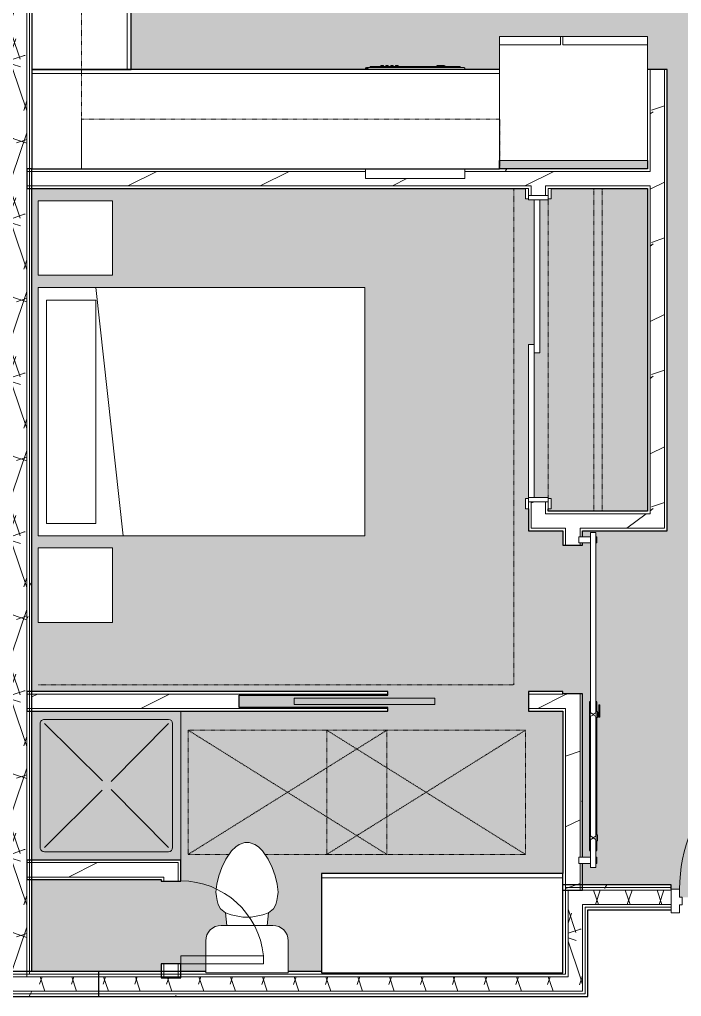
# Model space of a CAD drawing. Header units: inches. Extents: x -4830 to -235, y 9551 to 12852.
# Drawn here: x -3338.7 to -3178.7, y 11716.6 to 11952.8 of the extents above; entities that cross this region are included whole.
import ezdxf

# ---------------------------------------------------------------- set-up
doc = ezdxf.new("R2010")
doc.units = ezdxf.units.IN
doc.header["$MEASUREMENT"] = 0
doc.linetypes.add('Dash', pattern=[0.25, 0.125, -0.125])
for name, color, linetype, lineweight in [('0-1', 7, 'Continuous', 5), ('0-2', 7, 'Continuous', 9), ('0-3', 8, 'Continuous', 9), ('A-AREA-PATT-2', 254, 'Continuous', 9), ('A-DOOR-1', 7, 'Continuous', 9), ('A-DOOR-2', 50, 'Continuous', 13), ('A-DOOR-3', 250, 'Continuous', 25), ('A-DOOR-FRAM-1', 50, 'Continuous', 13), ('A-GENM-HDLN-1', 7, 'Dash', 9), ('A-WALL-1', 250, 'Continuous', 25), ('A-WALL-2', 7, 'Continuous', 9), ('A-WALL-PATT-1', 7, 'Continuous', 9), ('A-WALL-PATT-2', 8, 'Continuous', 9), ('A-WALL-PATT-3', 253, 'Continuous', 9), ('I-FURN-1', 7, 'Continuous', 9), ('I-FURN-HDLN-1', 7, 'Dash', 9), ('I-WALL-1', 250, 'Continuous', 25), ('P-SANR-FIXT-1', 7, 'Continuous', 9), ('Q-CASE-1', 250, 'Continuous', 25), ('Q-CASE-2', 7, 'Continuous', 9), ('Q-CASE-HDLN-1', 7, 'Dash', 9), ('Q-SPCQ-1', 7, 'Continuous', 9)]:
    doc.layers.add(name, color=color, linetype=linetype, lineweight=lineweight)
pattern_1 = [(0, (0, 0), (61.44, 15.36), [2.534, -43.546, 2.534, -43.546, -245.76]), (0, (0, 0), (61.44, 15.36), [-92.16, 2.534, -89.626, 2.534, -43.546, -107.52]), (0, (0, 0), (61.44, 15.36), [-230.4, 2.534, -28.186, 2.534, -74.266]), (120, (23.04, 7.68), (-44.02215, 45.5286), [2.534, -43.546, 2.534, -43.546, -245.76]), (120, (23.04, 7.68), (-44.02215, 45.5286), [-92.16, 2.534, -89.626, 2.534, -43.546, -107.52]), (120, (23.04, 7.68), (-44.02215, 45.5286), [-230.4, 2.534, -28.186, 2.534, -74.266]), (240, (30.72, 38.4), (-17.41785, -60.8886), [2.534, -43.546, 2.534, -43.546, -245.76]), (240, (30.72, 38.4), (-17.41785, -60.8886), [-92.16, 2.534, -89.626, 2.534, -43.546, -107.52]), (240, (30.72, 38.4), (-17.41785, -60.8886), [-230.4, 2.534, -28.186, 2.534, -74.266])]
pattern_2 = [(216.87, (12.795, 31.987), (95.9612857, 63.9749714), [15.994, -143.942]), (206.565, (31.987, 22.391), (-31.986981, -31.986924), [35.763, -35.763]), (198.435, (31.987, 6.397), (-63.974746, -31.987128), [20.231, -80.922])]
pattern_3 = [(161.57, (0.96, 0.96), (-7.6802237, -0.0009796), [0, -54.643, 6.067, 0]), (18.43, (-0.96, 0.96), (-7.6802237, 0.0009796), [0, -54.643, 6.067, 0]), (108.43, (0.96, 0.96), (3.8382953, -19.2013653), [18.211, -42.499]), (71.57, (-0.96, 0.96), (3.8382953, 19.2013653), [18.211, -42.499])]

# ---------------------------------------------------------------- blocks, each defined once
blk = doc.blocks.new('Pocket_Door_2385 - 34_ x 80_-1722096-FLOOR PLAN - 3RD FLOOR')
at = {"layer": 'A-DOOR-2'}
for p, q in [((-39.67, -0.75), (-39.67, 0.75)), ((-39.67, 0.75), (-5.67, 0.75)), ((-5.67, 0.75), (-5.67, -0.75)), ((-5.67, -0.75), (-39.67, -0.75))]:
    blk.add_line(p, q, dxfattribs=at)
blk = doc.blocks.new('FOLDING_SLIDING CLOSET - 72_ x 80_-1372823-FLOOR PLAN - 3RD FLOOR')
at = {"layer": 'A-DOOR-1'}
for p, q in [((-36.25, 3), (-38.75, 3)), ((-38.75, 3), (-38.75, 2.25)), ((-36.25, 2.25), (-36.25, 3)), ((38.75, 3), (36.25, 3)), ((36.25, 3), (36.25, 2.25)), ((38.75, 2.25), (38.75, 3)), ((-38.75, 2.25), (-36.25, 2.25)), ((36.25, 2.25), (38.75, 2.25)), ((-36.25, -2.5), (-38.75, -2.5)), ((-38.75, -2.5), (-38.75, -3.25)), ((-38.75, -3.25), (-36.25, -3.25)), ((-36.25, -3.25), (-36.25, -2.5)), ((38.75, -2.5), (36.25, -2.5)), ((36.25, -2.5), (36.25, -3.25)), ((36.25, -3.25), (38.75, -3.25)), ((38.75, -3.25), (38.75, -2.5))]:
    blk.add_line(p, q, dxfattribs=at)
at = {"layer": 'A-DOOR-2'}
for p, q in [((1, 2.25), (-36, 2.25)), ((-36, 2.25), (-36, 0.87)), ((-36, 0.87), (1, 0.87)), ((36, 0.87), (-1, 0.87)), ((-1, 0.87), (-1, -0.5)), ((1, 0.87), (1, 2.25)), ((36, -0.5), (36, 0.87)), ((-1, -0.5), (36, -0.5))]:
    blk.add_line(p, q, dxfattribs=at)
at = {"layer": 'A-DOOR-FRAM-1'}
for p, q in [((-36, 2.25), (-37, 2.25)), ((-37, 2.25), (-37, -2.5)), ((-36, -2.5), (-36, 2.25)), ((36, 2.25), (36, -2.5)), ((37, 2.25), (36, 2.25)), ((37, -2.5), (37, 2.25)), ((-37, -2.5), (-36, -2.5)), ((36, -2.5), (37, -2.5))]:
    blk.add_line(p, q, dxfattribs=at)
blk = doc.blocks.new('Refrigerator_-_Side-by-Side_6047 - 36_ X 30_-1372843-FLOOR PLAN - 3RD FLOOR')
at = {"layer": 'Q-SPCQ-1'}
for p, q in [((-17.88, 15.58), (17.87, 15.58)), ((-17.88, -14.42), (-17.88, 15.58)), ((-17.88, 15.58), (-3.13, 15.58)), ((-17.88, 15.58), (-17.88, 13.58)), ((-3.13, 13.58), (-3.13, 15.58)), ((-2.63, 15.58), (17.87, 15.58)), ((-2.63, 15.58), (-2.63, 13.58)), ((17.87, 15.58), (17.87, -14.42)), ((17.87, 13.58), (17.87, 15.58)), ((-3.13, 13.58), (-17.88, 13.58)), ((17.87, 13.58), (-2.63, 13.58)), ((17.87, -14.42), (-17.88, -14.42))]:
    blk.add_line(p, q, dxfattribs=at)
blk = doc.blocks.new('OD_CW_Base Cabinet - OD_CW_Base Cabinet-1965007-FLOOR PLAN - 3RD FLOOR')
at = {"layer": 'Q-CASE-1'}
for p, q in [((113.84, 24), (0.74, 24)), ((0.74, 24), (0.74, 22)), ((113.84, 0), (113.84, 24)), ((0.74, 0), (113.84, 0))]:
    blk.add_line(p, q, dxfattribs=at)
at = {"layer": 'Q-CASE-2'}
for p, q in [((0.74, 22), (0.74, 24)), ((0.74, 24), (113.84, 24)), ((113.84, 24), (113.84, 1)), ((0.74, 1), (113.84, 1)), ((113.84, 1), (0.74, 1)), ((113.84, 0), (0.74, 0)), ((113.84, 1), (113.84, 0))]:
    blk.add_line(p, q, dxfattribs=at)
blk = doc.blocks.new('Dishwasher_15404 - 34_ counter-V33-FLOOR PLAN - 3RD FLOOR')
at = {"layer": 'Q-SPCQ-1'}
for p, q in [((0, 24), (0, 0)), ((2.38, 24), (0, 24)), ((26.68, 24), (26.38, 24)), ((26.87, 22.93), (26.87, 23.8)), ((26.87, 0.2), (26.87, 22.93)), ((26.87, 22.91), (27.12, 22.91)), ((27.12, 22.91), (27.12, 1.09)), ((27.37, 20.28), (27.12, 20.28)), ((27.12, 19.69), (27.37, 19.69)), ((27.37, 19.1), (27.12, 19.1)), ((27.37, 19.1), (27.37, 18.51)), ((27.37, 20.28), (27.37, 19.69)), ((27.12, 18.51), (27.37, 18.51)), ((27.37, 17.92), (27.12, 17.92)), ((27.12, 17.33), (27.37, 17.33)), ((27.37, 16.74), (27.12, 16.74)), ((27.37, 17.92), (27.37, 17.33)), ((27.37, 16.74), (27.37, 16.15)), ((27.12, 16.15), (27.37, 16.15)), ((27.37, 6.79), (27.12, 6.79)), ((27.12, 4.82), (27.37, 4.82)), ((27.37, 6.66), (27.37, 5.81)), ((27.37, 5.81), (27.37, 4.96)), ((26.87, 1.09), (27.12, 1.09)), ((0, 0), (2.38, 0)), ((26.38, 0), (26.68, 0))]:
    blk.add_line(p, q, dxfattribs=at)
for centre, radius, start, end in [((25.8, 22.93), 1.07, 360, 57.5725), ((26.68, 23.8), 0.197, 0, 90), ((26.68, 0.2), 0.197, 270, 360), ((26.68, 0.2), 0.197, 285, 345)]:
    blk.add_arc(centre, radius, start, end, dxfattribs=at)
blk = doc.blocks.new('OD_CW_Base Cabinet - OD_CW_Base Cabinet-1965008-FLOOR PLAN - 3RD FLOOR')
at = {"layer": 'Q-CASE-1'}
for p, q in [((46.97, 24), (0.74, 24)), ((0.74, 24), (0.74, 0)), ((133.01, 24), (70.97, 24)), ((133.01, 0), (133.01, 24)), ((0.74, 0), (133.01, 0))]:
    blk.add_line(p, q, dxfattribs=at)
at = {"layer": 'Q-CASE-2'}
for p, q in [((0.74, 1), (0.74, 24)), ((0.74, 24), (46.97, 24)), ((70.97, 24), (133.01, 24)), ((133.01, 24), (133.01, 1)), ((0.74, 0), (0.74, 1)), ((0.74, 1), (46.97, 1)), ((46.97, 1), (0.74, 1)), ((133.01, 0), (0.74, 0)), ((70.97, 1), (133.01, 1)), ((133.01, 1), (70.97, 1)), ((133.01, 1), (133.01, 0))]:
    blk.add_line(p, q, dxfattribs=at)
blk = doc.blocks.new('OD_CW_Upper Cabinet - OD_CW_Upper Cabinet-1965009-FLOOR PLAN - 3RD FLOOR')
at = {"layer": 'Q-CASE-HDLN-1'}
for p, q in [((0.74, -24), (0.74, -12)), ((0.74, -12), (157.01, -12)), ((157.01, -12), (157.01, -24)), ((157.01, -24), (0.74, -24))]:
    blk.add_line(p, q, dxfattribs=at)
blk = doc.blocks.new('Toilet-Domestic-3D - Toilet-Domestic-3D-1352612-FLOOR PLAN - 3RD FLOOR')
at = {"layer": 'P-SANR-FIXT-1'}
for p, q in [((-9.98, 19.48), (9.98, 19.48)), ((-9.98, 11.75), (-9.98, 19.48)), ((9.98, 19.48), (9.98, 11.75)), ((6.25, 8.02), (-6.25, 8.02)), ((-4.86, 8.02), (-5.21, 5)), ((4.86, 8.02), (5.21, 5)), ((-5.21, 5), (-6.4, 4)), ((-3.84, 5.5), (-5.21, 5)), ((-1, 6), (-3.84, 5.5)), ((1, 6), (-1, 6)), ((3.84, 5.5), (1, 6)), ((5.21, 5), (3.84, 5.5)), ((6.4, 4), (5.21, 5)), ((-6.97, 3), (-7.24, 2)), ((-6.4, 4), (-6.97, 3)), ((6.97, 3), (6.4, 4)), ((7.24, 2), (6.97, 3)), ((-7.41, 1), (-7.5, 0)), ((-7.24, 2), (-7.41, 1)), ((7.41, 1), (7.24, 2)), ((7.5, 0), (7.41, 1)), ((-7.5, 0), (-7.33, -1.99)), ((-7.33, -1.99), (-6.79, -4)), ((6.79, -4), (7.33, -1.99)), ((7.33, -1.99), (7.5, 0)), ((-6.79, -4), (-6.06, -6)), ((6.06, -6), (6.79, -4)), ((-6.06, -6), (-5.13, -8)), ((5.13, -8), (6.06, -6)), ((-5.13, -8), (-3.74, -10)), ((3.74, -10), (5.13, -8)), ((-3.74, -10), (-2.74, -11)), ((-2.74, -11), (-1.87, -11.5)), ((-1.87, -11.5), (-0.5, -12)), ((0.5, -12), (1.87, -11.5)), ((1.87, -11.5), (2.74, -11)), ((2.74, -11), (3.74, -10)), ((-0.5, -12), (0.5, -12))]:
    blk.add_line(p, q, dxfattribs=at)
for centre, start, end in [((-6.25, 11.75), 180, 270), ((6.25, 11.75), 270, 360)]:
    blk.add_arc(centre, 3.73, start, end, dxfattribs=at)
blk = doc.blocks.new('OD_CW_Base Cabinet - OD_CW_Base Cabinet-1913675-FLOOR PLAN - 3RD FLOOR')
at = {"layer": 'Q-CASE-1'}
for p, q in [((59.14, 24), (0.74, 24)), ((0.74, 24), (0.74, 0)), ((59.14, 0), (59.14, 24)), ((0.74, 0), (59.14, 0))]:
    blk.add_line(p, q, dxfattribs=at)
at = {"layer": 'Q-CASE-2'}
for p, q in [((0.74, 1), (0.74, 24)), ((0.74, 24), (59.14, 24)), ((59.14, 24), (59.14, 1)), ((0.74, 0), (0.74, 1)), ((0.74, 1), (59.14, 1)), ((59.14, 1), (0.74, 1)), ((59.14, 0), (0.74, 0)), ((59.14, 1), (59.14, 0))]:
    blk.add_line(p, q, dxfattribs=at)
blk = doc.blocks.new('Shower Base-3D - 36_ x 36_-V36-FLOOR PLAN - 3RD FLOOR')
at = {"layer": 'P-SANR-FIXT-1'}
for p, q in [((-18, -18), (-18, 18)), ((-16, 15), (-16, -15)), ((15, 16), (-15, 16)), ((-1.13, 0.98), (-15, 15)), ((1.01, 1.11), (15, 15)), ((16, -15), (16, 15)), ((-1.12, -1), (-15, -15)), ((0.97, -1.14), (15, -15)), ((-15, -16), (15, -16))]:
    blk.add_line(p, q, dxfattribs=at)
for centre, start, end in [((-15, 15), 90, 180), ((15, 15), 360, 90), ((-15, -15), 180, 270), ((15, -15), 270, 0)]:
    blk.add_arc(centre, 1, start, end, dxfattribs=at)
blk = doc.blocks.new('Interior_barn_door_18732 - Interior_barn_door_18732-V37-FLOOR PLAN - 3RD FLOOR')
at = {"layer": 'A-DOOR-1'}
for p, q in [((-57.5, -1.47), (-59, -1.47)), ((-59, -1.47), (-59, -4.32)), ((-57.5, -4.32), (-57.5, -1.47)), ((20, -1.47), (18.5, -1.47)), ((18.5, -1.47), (18.5, -4.32)), ((20, -4.32), (20, -1.47)), ((-53.22, -4.32), (-60, -4.32)), ((-60, -4.95), (-60, -4.32)), ((-53.29, -4.23), (-52.82, -4.98)), ((-53.27, -4.23), (-52.79, -4.23)), ((-52.79, -4.23), (-52.31, -4.23)), ((-52.76, -4.98), (-52.29, -4.23)), ((-23.43, -4.32), (-52.36, -4.32)), ((-50.9, -4.07), (-24.9, -4.07)), ((-23.5, -4.23), (-23.03, -4.98)), ((-23.48, -4.23), (-23, -4.23)), ((-23, -4.23), (-22.52, -4.23)), ((-22.97, -4.98), (-22.5, -4.23)), ((21, -4.32), (-22.57, -4.32)), ((21, -4.32), (21, -4.95)), ((-60, -5.57), (-60, -4.95)), ((-60, -5.57), (-53.21, -5.57)), ((-59, -5.57), (-59, -5.85)), ((-59, -5.85), (-57.5, -5.85)), ((-57.5, -5.85), (-57.5, -5.57)), ((-53.56, -5.67), (-53.56, -6)), ((-52.06, -5.67), (-53.56, -5.67)), ((-52.06, -6), (-53.56, -6)), ((-52.82, -4.92), (-53.29, -5.67)), ((-52.29, -5.67), (-52.76, -4.92)), ((-52.37, -5.57), (-23.42, -5.57)), ((-52.06, -6), (-52.06, -5.67)), ((-24.9, -5.82), (-50.9, -5.82)), ((-23.73, -6), (-23.73, -5.67)), ((-22.23, -5.67), (-23.73, -5.67)), ((-22.23, -6), (-23.73, -6)), ((-23.44, -6.07), (-23.69, -6.07)), ((-23.69, -6.07), (-23.44, -6.07)), ((-23.35, -6.32), (-23.63, -6.32)), ((-23.63, -6.32), (-23.63, -6.57)), ((-23.63, -6.57), (-23.35, -6.57)), ((-23.59, -6.32), (-23.59, -6.57)), ((-23.03, -4.92), (-23.5, -5.67)), ((-22.69, -6.07), (-23.44, -6.07)), ((-23.41, -6.32), (-22.49, -6.32)), ((-22.49, -6.57), (-23.41, -6.57)), ((-23.32, -6.07), (-23.32, -6.32)), ((-23.32, -6.07), (-23.32, -6.32)), ((-22.5, -5.67), (-22.97, -4.92)), ((-22.82, -6.32), (-22.82, -6.07)), ((-22.82, -6.32), (-22.82, -6.07)), ((-22.44, -6.07), (-22.69, -6.07)), ((-22.69, -6.07), (-22.44, -6.07)), ((-22.49, -6.32), (-22.67, -6.32)), ((-22.67, -6.57), (-22.49, -6.57)), ((-22.58, -5.57), (21, -5.57)), ((-22.49, -6.32), (-22.49, -6.57)), ((-22.23, -5.67), (-22.23, -6)), ((-20.62, -6.57), (-20.62, -6.32)), ((18.5, -5.57), (18.5, -5.85)), ((18.5, -5.85), (20, -5.85)), ((20, -5.85), (20, -5.57)), ((21, -4.95), (21, -5.57))]:
    blk.add_line(p, q, dxfattribs=at)
for points, knots in [([(-23.63, -6.32), (-23.6, -6.32), (-23.54, -6.32), (-23.46, -6.32), (-23.43, -6.32)], [-0.72570661, -0.72570661, -0.72570661, -0.72570661, -0.67955891, -0.66350319, -0.66350319, -0.66350319, -0.66350319]), ([(-23.43, -6.57), (-23.46, -6.57), (-23.54, -6.57), (-23.6, -6.57), (-23.63, -6.57)], [0.66350319, 0.66350319, 0.66350319, 0.66350319, 0.67955891, 0.72570661, 0.72570661, 0.72570661, 0.72570661]), ([(-22.49, -6.32), (-22.52, -6.32), (-22.6, -6.32), (-22.69, -6.32), (-22.7, -6.32)], [-0.1486938, -0.1486938, -0.1486938, -0.1486938, -0.13013365, -0.08496789, -0.08496789, -0.08496789, -0.08496789]), ([(-22.68, -6.57), (-22.66, -6.57), (-22.61, -6.57), (-22.52, -6.57), (-22.49, -6.57)], [0.08496789, 0.08496789, 0.08496789, 0.08496789, 0.13013365, 0.1486938, 0.1486938, 0.1486938, 0.1486938]), ([(-22.49, -6.32), (-22.05, -6.32), (-21.63, -6.32), (-21.29, -6.32), (-20.97, -6.32), (-20.67, -6.32), (-20.62, -6.32), (-20.62, -6.32)], [-0.722227, -0.722227, -0.722227, -0.722227, -0.6854273, -0.6485379, -0.6054888, -0.5563887, -0.5098073, -0.5098073, -0.5098073, -0.5098073]), ([(-20.62, -6.57), (-20.62, -6.57), (-20.67, -6.57), (-20.97, -6.57), (-21.29, -6.57), (-21.63, -6.57), (-22.05, -6.57), (-22.49, -6.57)], [0.5098073, 0.5098073, 0.5098073, 0.5098073, 0.5563887, 0.6054888, 0.6485379, 0.6854273, 0.722227, 0.722227, 0.722227, 0.722227]), ([(-20.62, -6.32), (-20.62, -6.32), (-20.63, -6.32), (-20.69, -6.32), (-20.77, -6.32), (-20.79, -6.32)], [-0.50809684, -0.50809684, -0.50809684, -0.50809684, -0.4969616, -0.43765961, -0.42483944, -0.42483944, -0.42483944, -0.42483944]), ([(-20.79, -6.57), (-20.77, -6.57), (-20.69, -6.57), (-20.63, -6.57), (-20.62, -6.57), (-20.62, -6.57)], [0.42483944, 0.42483944, 0.42483944, 0.42483944, 0.43765961, 0.4969616, 0.50809684, 0.50809684, 0.50809684, 0.50809684])]:
    blk.add_open_spline(points, degree=3, knots=knots, dxfattribs=at)
for points in [[(-22.67, -6.32), (-22.65, -6.32), (-22.6, -6.32), (-22.5, -6.32)], [(-22.5, -6.57), (-22.6, -6.57), (-22.65, -6.57), (-22.67, -6.57)], [(-22.47, -6.32), (-22.52, -6.32), (-22.58, -6.32), (-22.65, -6.32)], [(-22.63, -6.57), (-22.57, -6.57), (-22.52, -6.57), (-22.47, -6.57)], [(-22.62, -6.32), (-22.58, -6.32), (-22.54, -6.32), (-22.5, -6.32)], [(-22.5, -6.57), (-22.54, -6.57), (-22.58, -6.57), (-22.62, -6.57)]]:
    blk.add_open_spline(points, degree=3, dxfattribs=at)
at = {"layer": 'A-DOOR-3'}
for p, q in [((-50.9, -4.07), (-55.9, -4.07)), ((-55.9, -4.07), (-55.9, -4.32)), ((-50.9, -4.33), (-50.9, -4.07)), ((-19.9, -4.07), (-24.9, -4.07)), ((-24.9, -4.07), (-24.9, -4.34)), ((-19.9, -4.34), (-19.9, -4.07)), ((-55.9, -5.57), (-55.9, -5.82)), ((-55.9, -5.82), (-53.56, -5.82)), ((-52.06, -5.82), (-50.9, -5.82)), ((-50.9, -5.82), (-50.9, -5.57)), ((-24.9, -5.55), (-24.9, -5.82)), ((-24.9, -5.82), (-23.73, -5.82)), ((-22.23, -5.82), (-19.9, -5.82)), ((-19.9, -5.82), (-19.9, -5.55))]:
    blk.add_line(p, q, dxfattribs=at)
blk = doc.blocks.new('OD_CW_Upper Cabinet - OD_CW_Upper Cabinet-1965010-FLOOR PLAN - 3RD FLOOR')
at = {"layer": 'Q-CASE-HDLN-1'}
for p, q in [((0.74, -24), (0.74, -12)), ((0.74, -12), (101.84, -12)), ((101.84, -12), (101.84, -24)), ((101.84, -24), (0.74, -24))]:
    blk.add_line(p, q, dxfattribs=at)
blk = doc.blocks.new('OD_CW_Closet - OD_CW_Closet-1690852-FLOOR PLAN - 3RD FLOOR')
at = {"layer": 'Q-CASE-HDLN-1'}
for p, q in [((78.78, 24), (0.74, 24)), ((0.74, 24), (0.74, 0.73)), ((78.78, 0), (78.78, 24)), ((0.74, 13), (78.78, 13)), ((0.74, 11), (78.78, 11)), ((3.24, 0), (75.74, 0)), ((78.24, 0), (78.78, 0))]:
    blk.add_line(p, q, dxfattribs=at)
blk = doc.blocks.new('Single-Flush - CLOSET-1720159-FLOOR PLAN - 3RD FLOOR')
at = {"layer": 'A-DOOR-1'}
blk.add_arc((10, 2.37), 20.07, 95.7201, 180, dxfattribs=at)
at = {"layer": 'A-DOOR-2'}
for p, q in [((8, 2.37), (8, 22.34)), ((10, 22.34), (8, 22.34)), ((10, 2.37), (10, 22.34)), ((10, 2.37), (8, 2.37))]:
    blk.add_line(p, q, dxfattribs=at)
blk = doc.blocks.new('ADA Clearances - 30_x48_-V38-FLOOR PLAN - 3RD FLOOR')
at = {"layer": 'A-GENM-HDLN-1'}
for p, q in [((15, -24), (-15, 24)), ((-15, -24), (15, 24)), ((15, 24), (-15, 24)), ((-15, 24), (-15, 14.12)), ((15, -24), (15, 24)), ((-15, 5.48), (-15, -24)), ((-15, -24), (15, -24))]:
    blk.add_line(p, q, dxfattribs=at)
blk = doc.blocks.new('ADA Clearances - 30_x48_-1721371-FLOOR PLAN - 3RD FLOOR')
at = {"layer": 'A-GENM-HDLN-1'}
for p, q in [((15, -24), (-15, 24)), ((-15, -24), (15, 24)), ((15, 24), (-15, 24)), ((-15, 24), (-15, -24)), ((15, -24), (15, 24)), ((-15, -24), (15, -24))]:
    blk.add_line(p, q, dxfattribs=at)
blk = doc.blocks.new('Bed-Standard - Queen 60_ x 79_-1242961-FLOOR PLAN - 3RD FLOOR')
at = {"layer": 'I-FURN-1'}
for p, q in [((40.69, 37.7), (-19.31, 37.7)), ((-19.31, 37.7), (-19.31, -41.3)), ((-16.31, 35.7), (-16.31, 23.7)), ((-16.31, 35.7), (37.69, 35.7)), ((37.69, 35.7), (37.69, 23.7)), ((40.69, -41.3), (40.69, 37.7)), ((40.69, 23.7), (-19.31, 17.13)), ((-16.31, 23.7), (37.69, 23.7)), ((-19.31, -41.3), (40.69, -41.3))]:
    blk.add_line(p, q, dxfattribs=at)
at = {"layer": 'I-FURN-HDLN-1'}
for p, q in [((-55.31, 37.7), (-55.31, -77.3)), ((64.69, -77.3), (64.69, 37.7)), ((-55.31, -77.3), (64.69, -77.3))]:
    blk.add_line(p, q, dxfattribs=at)
blk = doc.blocks.new('Table-Night Stand - 18_ x 18_ x 24_-1352623-FLOOR PLAN - 3RD FLOOR')
at = {"layer": 'I-FURN-1'}
for p, q in [((18.15, 18), (0.15, 18)), ((0.15, 18), (0.15, 0)), ((18.15, 0), (18.15, 18)), ((0.15, 0), (18.15, 0))]:
    blk.add_line(p, q, dxfattribs=at)
blk = doc.blocks.new('CTR - 1st Phase - Unit Layouts_rvt-1-FLOOR PLAN - 3RD FLOOR')
at = {"layer": 'A-WALL-PATT-1'}
h = blk.add_hatch(dxfattribs=at)
h.set_pattern_fill('FP_1', color=256, style=0, pattern_type=2)
h.set_pattern_definition(pattern_1)
h.paths.add_polyline_path([(-3283.79, 11916.13), (-3255.06, 11916.13), (-3255.06, 11916.76), (-3335.72, 11916.76), (-3335.72, 11916.13), (-3284.03, 11916.13)], flags=0)
h.paths.add_polyline_path([(-3186.87, 11916.13), (-3186.87, 11916.76), (-3231.06, 11916.76), (-3231.06, 11916.13), (-3209.27, 11916.13)], flags=0)
h = blk.add_hatch(dxfattribs=at)
h.set_pattern_fill('FP_1', color=256, style=0, pattern_type=2)
h.set_pattern_definition(pattern_1)
h.paths.add_polyline_path([(-3203.2, 11742.34), (-3202.57, 11742.34), (-3202.57, 11748.79), (-3203.2, 11748.79)], flags=0)
h.paths.add_polyline_path([(-3203.2, 11750.29), (-3202.57, 11750.29), (-3202.57, 11789.79), (-3203.2, 11789.79), (-3203.2, 11754.39)], flags=0)
h.paths.add_polyline_path([(-3203.2, 11825.79), (-3202.57, 11825.79), (-3202.57, 11826.29), (-3203.2, 11826.29)], flags=0)
h.paths.add_polyline_path([(-3202.57, 11827.79), (-3202.57, 11829.21), (-3203.2, 11829.21), (-3203.2, 11827.79), (-3202.94, 11827.79)], flags=0)
at = {"layer": 'A-WALL-PATT-2'}
h = blk.add_hatch(dxfattribs=at)
h.set_pattern_fill('FP_2', color=256, style=0, pattern_type=2)
h.set_pattern_definition(pattern_2)
h.paths.add_polyline_path([(-3186.24, 11833.33), (-3182.75, 11833.33), (-3182.75, 11940.76), (-3186.25, 11940.76), (-3186.25, 11833.33)], flags=0)
h = blk.add_hatch(dxfattribs=at)
h.set_pattern_fill('FP_2', color=256, style=0, pattern_type=2)
h.set_pattern_definition(pattern_2)
h.paths.add_polyline_path([(-3255.06, 11912.63), (-3186.25, 11912.63), (-3186.25, 11916.13), (-3231.06, 11916.13), (-3231.06, 11914.38), (-3255.06, 11914.38), (-3255.06, 11916.13), (-3336.97, 11916.13), (-3336.97, 11912.63), (-3261.01, 11912.63)], flags=0)
h = blk.add_hatch(dxfattribs=at)
h.set_pattern_fill('FP_2', color=256, style=0, pattern_type=2)
h.set_pattern_definition(pattern_2)
h.paths.add_polyline_path([(-3214.34, 11829.83), (-3211.52, 11829.83), (-3211.52, 11836.26), (-3215.02, 11836.26), (-3215.02, 11829.83)], flags=0)
h.paths.add_polyline_path([(-3214.34, 11910.26), (-3211.52, 11910.26), (-3211.52, 11912.63), (-3215.02, 11912.63), (-3215.02, 11910.26)], flags=0)
h = blk.add_hatch(dxfattribs=at)
h.set_pattern_fill('FP_2', color=256, style=0, pattern_type=2)
h.set_pattern_definition(pattern_2)
h.paths.add_polyline_path([(-3182.75, 11829.83), (-3182.75, 11833.33), (-3211.52, 11833.32), (-3211.52, 11829.83), (-3186.25, 11829.83)], flags=0)
h = blk.add_hatch(dxfattribs=at)
h.set_pattern_fill('FP_2', color=256, style=0, pattern_type=2)
h.set_pattern_definition(pattern_2)
h.paths.add_polyline_path([(-3206.7, 11742.33), (-3203.2, 11742.33), (-3203.2, 11748.79), (-3203.48, 11748.79), (-3203.48, 11750.29), (-3203.2, 11750.29), (-3203.2, 11789.79), (-3206.7, 11789.75), (-3206.7, 11748.79)], flags=0)
h.paths.add_polyline_path([(-3203.2, 11825.79), (-3203.2, 11826.29), (-3203.48, 11826.29), (-3203.48, 11827.79), (-3203.2, 11827.79), (-3203.2, 11829.83), (-3206.7, 11829.83), (-3206.7, 11825.79), (-3203.48, 11825.79)], flags=0)
h = blk.add_hatch(dxfattribs=at)
h.set_pattern_fill('FP_2', color=256, style=0, pattern_type=2)
h.set_pattern_definition(pattern_2)
h.paths.add_polyline_path([(-3207.32, 11786.25), (-3206.7, 11786.3), (-3206.7, 11789.75), (-3215.65, 11789.75), (-3215.65, 11786.25), (-3214.34, 11786.25)], flags=0)
h.paths.add_polyline_path([(-3285.65, 11786.25), (-3249.65, 11786.25), (-3249.65, 11786.5), (-3285.65, 11786.5), (-3285.65, 11789.5), (-3249.65, 11789.5), (-3249.65, 11789.75), (-3335.72, 11789.67), (-3335.72, 11786.25), (-3306.02, 11786.25)], flags=0)
h = blk.add_hatch(dxfattribs=at)
h.set_pattern_fill('FP_2', color=256, style=0, pattern_type=2)
h.set_pattern_definition(pattern_2)
h.paths.add_polyline_path([(-3335.72, 11745.5), (-3300.35, 11745.5), (-3300.35, 11749), (-3335.72, 11749), (-3335.72, 11746.38)], flags=0)
at = {"layer": 'A-WALL-1'}
for p, q in [((-3182.12, 11940.76), (-3186.87, 11940.76)), ((-3182.12, 11833.96), (-3182.12, 11940.76)), ((-3186.87, 11918.76), (-3186.87, 11916.76)), ((-3335.72, 11916.76), (-3336.97, 11916.76)), ((-3336.97, 11916.76), (-3336.97, 11912.01)), ((-3186.87, 11916.76), (-3222.62, 11916.76)), ((-3336.97, 11912.01), (-3216.4, 11912.01)), ((-3210.15, 11912.01), (-3186.87, 11912.01)), ((-3186.87, 11912.01), (-3186.87, 11833.96)), ((-3215.65, 11834.51), (-3215.65, 11829.21)), ((-3210.9, 11833.96), (-3210.9, 11834.51)), ((-3186.87, 11833.96), (-3210.9, 11833.96)), ((-3182.12, 11829.83), (-3182.12, 11833.96)), ((-3215.65, 11829.21), (-3215.02, 11829.21)), ((-3215.02, 11829.21), (-3210.9, 11829.21)), ((-3210.9, 11829.21), (-3207.32, 11829.21)), ((-3207.32, 11829.21), (-3207.32, 11825.79)), ((-3202.57, 11827.79), (-3202.57, 11829.21)), ((-3202.57, 11829.21), (-3182.12, 11829.21)), ((-3182.12, 11829.21), (-3182.12, 11829.83)), ((-3207.32, 11825.79), (-3202.57, 11825.79)), ((-3202.57, 11825.79), (-3202.57, 11826.29)), ((-3249.65, 11790.38), (-3336.97, 11790.38)), ((-3336.97, 11790.38), (-3336.97, 11785.63)), ((-3285.65, 11786.5), (-3285.65, 11789.5)), ((-3285.65, 11789.5), (-3249.65, 11789.5)), ((-3249.65, 11789.5), (-3249.65, 11790.38)), ((-3207.32, 11790.38), (-3215.65, 11790.38)), ((-3215.65, 11790.38), (-3215.65, 11785.63)), ((-3207.32, 11789.79), (-3207.32, 11790.38)), ((-3202.57, 11789.79), (-3207.32, 11789.79)), ((-3202.57, 11750.29), (-3202.57, 11789.79)), ((-3249.65, 11786.5), (-3285.65, 11786.5)), ((-3249.65, 11785.63), (-3249.65, 11786.5)), ((-3336.97, 11785.63), (-3249.65, 11785.63)), ((-3215.65, 11785.63), (-3207.32, 11785.63)), ((-3207.32, 11785.63), (-3207.32, 11746.36)), ((-3299.72, 11749.63), (-3336.97, 11749.63)), ((-3336.97, 11749.63), (-3336.97, 11744.88)), ((-3299.72, 11749), (-3299.72, 11749.63)), ((-3299.72, 11744.88), (-3299.72, 11749)), ((-3202.57, 11742.33), (-3202.57, 11748.79)), ((-3336.97, 11744.88), (-3304.47, 11744.88)), ((-3304.47, 11744.88), (-3304.47, 11744.5)), ((-3304.47, 11744.5), (-3299.72, 11744.5)), ((-3299.72, 11744.5), (-3299.72, 11744.88)), ((-3207.32, 11742.33), (-3202.57, 11742.33)), ((-3299.72, 11724.5), (-3304.47, 11724.5)), ((-3304.47, 11724.5), (-3304.47, 11721.11)), ((-3299.72, 11721.11), (-3299.72, 11724.5)), ((-3304.47, 11721.11), (-3299.72, 11721.11))]:
    blk.add_line(p, q, dxfattribs=at)
at = {"layer": 'A-WALL-2'}
for p, q in [((-3186.25, 11916.13), (-3186.25, 11940.76)), ((-3182.75, 11833.96), (-3182.75, 11940.76)), ((-3255.06, 11916.13), (-3336.97, 11916.13)), ((-3186.87, 11916.13), (-3231.06, 11916.13)), ((-3186.25, 11916.13), (-3186.87, 11916.13)), ((-3215.02, 11912.63), (-3336.97, 11912.63)), ((-3215.02, 11912.63), (-3215.02, 11912.01)), ((-3215.02, 11912.01), (-3215.02, 11910.26)), ((-3211.52, 11912.63), (-3211.52, 11912.01)), ((-3186.87, 11912.63), (-3211.52, 11912.63)), ((-3211.52, 11912.01), (-3211.52, 11910.26)), ((-3186.25, 11912.63), (-3186.87, 11912.63)), ((-3186.25, 11833.96), (-3186.25, 11912.63)), ((-3215.02, 11836.26), (-3215.02, 11829.83)), ((-3211.52, 11836.26), (-3211.52, 11833.33)), ((-3186.25, 11833.96), (-3186.25, 11833.33)), ((-3182.75, 11833.96), (-3182.75, 11833.33)), ((-3210.9, 11833.33), (-3211.52, 11833.33)), ((-3186.25, 11833.33), (-3210.9, 11833.33)), ((-3182.75, 11833.33), (-3182.75, 11829.83)), ((-3211.52, 11829.83), (-3215.02, 11829.83)), ((-3210.9, 11829.83), (-3211.52, 11829.83)), ((-3206.7, 11829.83), (-3210.9, 11829.83)), ((-3206.7, 11829.83), (-3206.7, 11829.21)), ((-3206.7, 11829.21), (-3206.7, 11825.79)), ((-3203.2, 11829.83), (-3203.2, 11829.21)), ((-3182.75, 11829.83), (-3203.2, 11829.83)), ((-3203.2, 11829.21), (-3203.2, 11827.79)), ((-3203.2, 11826.29), (-3203.2, 11825.79)), ((-3336.97, 11789.75), (-3249.65, 11789.75)), ((-3215.65, 11789.75), (-3207.32, 11789.75)), ((-3207.32, 11789.75), (-3207.32, 11789.79)), ((-3203.2, 11789.79), (-3203.2, 11750.29)), ((-3336.97, 11786.25), (-3249.65, 11786.25)), ((-3215.65, 11786.25), (-3207.32, 11786.25)), ((-3207.32, 11786.25), (-3206.7, 11786.25)), ((-3206.7, 11786.25), (-3206.7, 11742.33)), ((-3300.35, 11749), (-3336.97, 11749)), ((-3300.35, 11749), (-3300.35, 11745.5)), ((-3203.2, 11748.79), (-3203.2, 11742.33)), ((-3303.85, 11745.5), (-3336.97, 11745.5)), ((-3303.85, 11744.88), (-3303.85, 11745.5)), ((-3303.85, 11745.5), (-3303.85, 11744.88)), ((-3303.85, 11744.88), (-3303.85, 11744.5)), ((-3300.35, 11745.5), (-3300.35, 11744.88)), ((-3300.35, 11744.88), (-3300.35, 11744.5)), ((-3303.85, 11724.5), (-3303.85, 11721.11)), ((-3300.35, 11724.5), (-3300.35, 11721.11))]:
    blk.add_line(p, q, dxfattribs=at)
at = {"layer": '0-2'}
for name, p, rotation in [('OD_CW_Base Cabinet - OD_CW_Base Cabinet-1965008-FLOOR PLAN - 3RD FLOOR', (-3311.72, 11940.02), 90.00000000000193), ('OD_CW_Upper Cabinet - OD_CW_Upper Cabinet-1965009-FLOOR PLAN - 3RD FLOOR', (-3311.72, 12073.76), 270.0000000000069), ('OD_CW_Base Cabinet - OD_CW_Base Cabinet-1965007-FLOOR PLAN - 3RD FLOOR', (-3221.89, 11940.76), 180), ('Dishwasher_15404 - 34_ counter-V33-FLOOR PLAN - 3RD FLOOR', (-3231.06, 11914.38), 90.00000000000118), ('Bed-Standard - Queen 60_ x 79_-1242961-FLOOR PLAN - 3RD FLOOR', (-3296.54, 11847.32), 89.99999999998352), ('FOLDING_SLIDING CLOSET - 72_ x 80_-1372823-FLOOR PLAN - 3RD FLOOR', (-3213.4, 11873.26), 89.99999999999116), ('OD_CW_Closet - OD_CW_Closet-1690852-FLOOR PLAN - 3RD FLOOR', (-3210.87, 11912.74), 269.9999999999842), ('Table-Night Stand - 18_ x 18_ x 24_-1352623-FLOOR PLAN - 3RD FLOOR', (-3316.25, 11890.86), 89.99999999997907), ('Interior_barn_door_18732 - Interior_barn_door_18732-V37-FLOOR PLAN - 3RD FLOOR', (-3204.95, 11807.79), 90.00000000000242), ('Table-Night Stand - 18_ x 18_ x 24_-1352623-FLOOR PLAN - 3RD FLOOR', (-3316.25, 11806.93), 89.99999999998352), ('Shower Base-3D - 36_ x 36_-V36-FLOOR PLAN - 3RD FLOOR', (-3317.72, 11767.63), 180), ('ADA Clearances - 30_x48_-V38-FLOOR PLAN - 3RD FLOOR', (-3273.92, 11766), 89.99999999999656), ('ADA Clearances - 30_x48_-1721371-FLOOR PLAN - 3RD FLOOR', (-3240.42, 11766), 89.99999999999656), ('Toilet-Domestic-3D - Toilet-Domestic-3D-1352612-FLOOR PLAN - 3RD FLOOR', (-3283.72, 11741.84), 180), ('OD_CW_Base Cabinet - OD_CW_Base Cabinet-1913675-FLOOR PLAN - 3RD FLOOR', (-3206.59, 11746.36), 180), ('Single-Flush - CLOSET-1720159-FLOOR PLAN - 3RD FLOOR', (-3302.1, 11734.5), 269.9999999999947)]:
    blk.add_blockref(name, p, dxfattribs=dict(at, rotation=rotation))
for name, p in [('Refrigerator_-_Side-by-Side_6047 - 36_ X 30_-1372843-FLOOR PLAN - 3RD FLOOR', (-3204.75, 11933.18)), ('OD_CW_Upper Cabinet - OD_CW_Upper Cabinet-1965010-FLOOR PLAN - 3RD FLOOR', (-3324.46, 11940.76)), ('Pocket_Door_2385 - 34_ x 80_-1722096-FLOOR PLAN - 3RD FLOOR', (-3232.65, 11788))]:
    blk.add_blockref(name, p, dxfattribs=at)
blk = doc.blocks.new('HOLLOW METAL - UNIT DOOR-1759144-FLOOR PLAN - 3RD FLOOR')
at = {"layer": 'A-DOOR-1'}
blk.add_arc((18, 2.25), 36, 90, 180, dxfattribs=at)
at = {"layer": 'A-DOOR-2'}
for p, q in [((18, 38.25), (16.25, 38.25)), ((16.25, 38.25), (16.25, 2.25)), ((18, 2.25), (18, 38.25)), ((16.25, 2.25), (18, 2.25))]:
    blk.add_line(p, q, dxfattribs=at)
at = {"layer": 'A-DOOR-FRAM-1'}
for p, q in [((-18, 2.25), (-20, 2.25)), ((-20, 2.25), (-20, -3.5)), ((-18, 0.3125), (-18, 2.25)), ((-17.375, 0.3125), (-18, 0.3125)), ((-17.375, -1.5625), (-17.375, 0.3125)), ((18, 0.3125), (17.375, 0.3125)), ((17.375, 0.3125), (17.375, -1.5625)), ((18, 2.25), (18, 0.3125)), ((20, 2.25), (18, 2.25)), ((20, -3.5), (20, 2.25)), ((-18, -3.5), (-18, -1.5625)), ((-18, -1.5625), (-17.375, -1.5625)), ((17.375, -1.5625), (18, -1.5625)), ((18, -1.5625), (18, -3.5)), ((-20, -3.5), (-18, -3.5)), ((18, -3.5), (20, -3.5))]:
    blk.add_line(p, q, dxfattribs=at)
blk = doc.blocks.new('CTR - 1st Phase - Common Walls_rvt-1-FLOOR PLAN - 3RD FLOOR')
at = {"layer": 'A-AREA-PATT-2'}
h = blk.add_hatch(color=256, dxfattribs=at)
h.paths.add_polyline_path([(-3266.3, 11722.64), (-3265.72, 11722.64), (-3265.72, 11746.36), (-3207.32, 11746.36), (-3207.32, 11785.63), (-3215.65, 11785.63), (-3215.65, 11790.38), (-3207.32, 11790.38), (-3207.32, 11789.75), (-3202.57, 11789.79), (-3202.57, 11750.29), (-3200.63, 11750.29), (-3200.63, 11751.89), (-3200.88, 11751.89), (-3200.88, 11787.89), (-3200.63, 11787.89), (-3200.63, 11826.29), (-3202.57, 11826.29), (-3202.57, 11825.79), (-3207.32, 11825.79), (-3207.32, 11829.21), (-3215.65, 11829.21), (-3215.65, 11834.51), (-3216.4, 11834.51), (-3216.4, 11837.01), (-3215.65, 11837.01), (-3215.65, 11874.26), (-3214.27, 11874.26), (-3214.34, 11909.26), (-3215.65, 11909.26), (-3215.65, 11909.51), (-3216.4, 11909.51), (-3216.4, 11912.01), (-3335.72, 11912.01), (-3335.65, 11790.38), (-3249.65, 11790.38), (-3249.65, 11789.5), (-3285.65, 11789.5), (-3285.65, 11786.5), (-3249.65, 11786.5), (-3249.65, 11785.63), (-3335.72, 11785.63), (-3335.72, 11749.63), (-3299.72, 11749.63), (-3299.72, 11744.5), (-3304.47, 11744.5), (-3304.47, 11744.88), (-3335.72, 11744.88), (-3335.72, 11722.64), (-3304.47, 11722.64), (-3304.47, 11724.5), (-3299.72, 11724.5), (-3299.72, 11722.64), (-3293.7, 11722.64), (-3293.7, 11730.09), (-3293.57, 11731.06), (-3293.2, 11731.95), (-3292.61, 11732.73), (-3291.84, 11733.32), (-3290.94, 11733.69), (-3289.9, 11733.82), (-3288.59, 11733.82), (-3288.93, 11736.84), (-3290.12, 11737.84), (-3290.69, 11738.84), (-3291.05, 11740.35), (-3291.22, 11741.84), (-3291.05, 11743.83), (-3290.51, 11745.84), (-3289.78, 11747.84), (-3288.59, 11750.22), (-3287.46, 11751.84), (-3286.46, 11752.84), (-3285.6, 11753.34), (-3284.22, 11753.84), (-3283.22, 11753.84), (-3281.85, 11753.34), (-3280.98, 11752.84), (-3279.98, 11751.84), (-3278.51, 11749.66), (-3277.66, 11747.84), (-3276.94, 11745.84), (-3276.4, 11743.83), (-3276.22, 11741.84), (-3276.4, 11740.35), (-3276.49, 11739.84), (-3276.76, 11738.84), (-3277.32, 11737.84), (-3278.51, 11736.84), (-3278.86, 11733.82), (-3277.47, 11733.82), (-3276.51, 11733.69), (-3275.61, 11733.32), (-3274.84, 11732.73), (-3274.25, 11731.95), (-3273.87, 11731.06), (-3273.75, 11730.09), (-3273.75, 11722.64), (-3269.45, 11722.64)], flags=0)
h.paths.add_polyline_path([(-3143.12, 11742.59), (-3144.87, 11742.59), (-3144.87, 11778.59), (-3143.12, 11778.59), (-3143.12, 11742.96)], flags=0)
h.paths.add_polyline_path([(-3144.87, 11740.59), (-3143.12, 11740.65), (-3143.12, 11742.59), (-3141.12, 11742.59), (-3141.12, 11743.59), (-3140.12, 11743.59), (-3140.12, 11994.97), (-3156.25, 11994.97), (-3156.25, 12012.97), (-3152.25, 12012.97), (-3152.25, 12048.97), (-3156.25, 12048.97), (-3156.25, 12066.97), (-3140.12, 12066.97), (-3140.12, 12076.85), (-3141.07, 12076.85), (-3141.07, 12081.6), (-3140.12, 12081.6), (-3140.12, 12109.96), (-3137.31, 12109.96), (-3137.31, 12113.59), (-3139.31, 12113.59), (-3139.31, 12114.15), (-3173.34, 12114.15), (-3173.34, 12113.59), (-3175.34, 12113.59), (-3175.34, 12109.75), (-3172.37, 12109.75), (-3172.37, 12081.6), (-3171.07, 12081.6), (-3171.07, 12076.85), (-3177.12, 12076.85), (-3177.12, 12109.75), (-3175.71, 12109.75), (-3175.71, 12113.09), (-3213.74, 12113.09), (-3213.74, 12109.71), (-3214.11, 12109.71), (-3214.11, 12113.09), (-3252.14, 12113.09), (-3252.14, 12109.71), (-3304.22, 12109.71), (-3304.22, 12108.4), (-3308.97, 12108.4), (-3308.97, 12109.71), (-3335.72, 12109.71), (-3335.72, 12077.78), (-3308.97, 12077.78), (-3308.97, 12078.4), (-3304.22, 12078.4), (-3304.22, 12073.03), (-3311.72, 12073.03), (-3311.72, 11940.76), (-3255.06, 11940.76), (-3255.01, 11941.11), (-3254.87, 11941.26), (-3253.97, 11941.28), (-3253.97, 11941.51), (-3251.35, 11941.51), (-3251.35, 11941.76), (-3250.76, 11941.76), (-3250.76, 11941.51), (-3250.17, 11941.51), (-3250.17, 11941.76), (-3249.58, 11941.76), (-3249.58, 11941.51), (-3248.99, 11941.51), (-3248.99, 11941.76), (-3248.4, 11941.76), (-3248.4, 11941.51), (-3247.8, 11941.51), (-3247.8, 11941.76), (-3247.21, 11941.76), (-3247.21, 11941.51), (-3237.72, 11941.51), (-3237.72, 11941.76), (-3236.02, 11941.76), (-3236.02, 11941.51), (-3232.16, 11941.51), (-3232.16, 11941.26), (-3231.26, 11941.26), (-3231.06, 11941.06), (-3231.06, 11940.76), (-3222.62, 11940.76), (-3222.62, 11948.76), (-3186.87, 11948.76), (-3186.87, 11940.76), (-3182.12, 11940.76), (-3182.12, 11829.21), (-3202.57, 11829.21), (-3202.57, 11827.79), (-3200.63, 11827.79), (-3200.54, 11828.79), (-3199.38, 11828.79), (-3199.38, 11827.79), (-3199.1, 11827.79), (-3199.1, 11826.29), (-3199.38, 11826.29), (-3199.38, 11787.89), (-3199.13, 11787.89), (-3199.13, 11785.55), (-3198.95, 11785.55), (-3198.95, 11784.05), (-3199.13, 11784.05), (-3199.13, 11755.73), (-3198.95, 11755.73), (-3198.95, 11754.23), (-3199.13, 11754.23), (-3199.13, 11751.89), (-3199.38, 11751.89), (-3199.38, 11750.29), (-3199.1, 11750.29), (-3199.13, 11748.79), (-3199.38, 11748.79), (-3199.46, 11747.79), (-3200.63, 11747.79), (-3200.63, 11748.79), (-3202.57, 11748.79), (-3202.57, 11743.59), (-3181.12, 11743.59), (-3181.12, 11742.59), (-3179.12, 11742.59), (-3179.12, 11740.65), (-3178.5, 11740.59)], flags=0)
h.paths.add_polyline_path([(-3198.63, 11784.44), (-3198.63, 11785.12), (-3198.38, 11785.12), (-3198.38, 11784.44)], flags=0)
h.paths.add_polyline_path([(-3198.63, 11785.29), (-3198.63, 11787), (-3198.38, 11787), (-3198.38, 11785.29)], flags=0)
h.paths.add_polyline_path([(-3316.25, 11807.07), (-3334.25, 11807.07), (-3334.25, 11825.07), (-3316.25, 11825.07), (-3316.25, 11822.15)], flags=0)
h.paths.add_polyline_path([(-3284.58, 11828.01), (-3334.25, 11828.01), (-3334.25, 11888.01), (-3255.25, 11888.01), (-3255.25, 11828.01), (-3274.92, 11828.01)], flags=0)
h.paths.add_polyline_path([(-3210.15, 11833.96), (-3186.87, 11833.96), (-3186.87, 11912.01), (-3210.15, 11912.01), (-3210.15, 11909.51), (-3210.9, 11909.51), (-3210.9, 11909.26), (-3212.9, 11909.26), (-3212.9, 11872.26), (-3214.27, 11872.26), (-3214.27, 11837.26), (-3210.9, 11837.26), (-3210.9, 11837.01), (-3210.15, 11837.01), (-3210.15, 11834.51), (-3210.9, 11834.51), (-3210.9, 11833.96)], flags=0)
h.paths.add_polyline_path([(-3320.88, 11891.01), (-3334.25, 11891.01), (-3334.25, 11909.01), (-3316.25, 11909.01), (-3316.25, 11891.01), (-3320.65, 11891.01)], flags=0)
h.paths.add_polyline_path([(-3214.34, 11916.76), (-3186.87, 11916.76), (-3186.87, 11918.76), (-3222.62, 11918.76), (-3222.62, 11916.76), (-3215.02, 11916.76)], flags=0)
h.paths.add_polyline_path([(-3216.83, 11985.46), (-3247.25, 11985.46), (-3247.25, 12069.46), (-3212.25, 12069.46), (-3212.25, 12063.46), (-3211.25, 12063.46), (-3211.25, 11991.46), (-3212.25, 11991.46), (-3212.25, 11985.46), (-3216.54, 11985.46)], flags=0)
h.paths.add_polyline_path([(-3196.25, 12000.46), (-3196.25, 12060.46), (-3166.25, 12060.46), (-3166.25, 12000.46), (-3177.07, 12000.46)], flags=0)
h.paths.add_polyline_path([(-3327.63, 12081.4), (-3334.13, 12081.4), (-3334.13, 12106.4), (-3308.13, 12106.4), (-3308.13, 12081.4), (-3326.94, 12081.4)], flags=0)
h.paths.add_polyline_path([(-3143.6, 12083), (-3143.96, 12083), (-3143.96, 12083.5), (-3160.51, 12083.5), (-3160.57, 12083), (-3160.64, 12083), (-3160.64, 12083.5), (-3170.32, 12083.5), (-3170.32, 12108.75), (-3142.32, 12108.75), (-3142.32, 12083.5), (-3143.43, 12083.5), (-3143.51, 12083)], flags=0)
at = {"layer": 'A-WALL-PATT-1'}
h = blk.add_hatch(dxfattribs=at)
h.set_pattern_fill('FP_1', color=256, style=0, pattern_type=2)
h.set_pattern_definition(pattern_1)
h.paths.add_polyline_path([(-3336.35, 11722.64), (-3336.35, 11912.63), (-3336.97, 11912.63), (-3336.97, 11722.64)], flags=0)
h.paths.add_polyline_path([(-3336.97, 11916.13), (-3336.35, 11916.13), (-3336.35, 12109.96), (-3336.97, 12109.96), (-3336.97, 11959.22)], flags=0)
h = blk.add_hatch(dxfattribs=at)
h.set_pattern_fill('FP_1', color=256, style=0, pattern_type=2)
h.set_pattern_definition(pattern_1)
h.paths.add_polyline_path([(-3335.72, 11722.64), (-3335.72, 11912.63), (-3336.35, 11912.63), (-3336.35, 11722.64)], flags=0)
h.paths.add_polyline_path([(-3335.72, 11916.13), (-3335.72, 11986.99), (-3336.35, 11986.99), (-3336.35, 11916.13)], flags=0)
h.paths.add_polyline_path([(-3336.35, 12010.99), (-3335.72, 12010.99), (-3335.72, 12109.96), (-3336.35, 12109.96), (-3336.35, 12061.64)], flags=0)
h = blk.add_hatch(dxfattribs=at)
h.set_pattern_fill('FP_1', color=256, style=0, pattern_type=2)
h.set_pattern_definition(pattern_1)
h.paths.add_polyline_path([(-3074.56, 11742.96), (-3071.67, 11742.96), (-3071.67, 11743.59), (-3093.12, 11743.59), (-3093.12, 11742.96)], flags=0)
h.paths.add_polyline_path([(-3133.51, 11742.96), (-3133.12, 11742.96), (-3133.12, 11743.59), (-3134.75, 11743.59), (-3134.75, 11742.96), (-3134.12, 11742.96)], flags=0)
h.paths.add_polyline_path([(-3140.12, 11742.96), (-3139.5, 11742.96), (-3139.5, 11743.59), (-3141.12, 11743.59), (-3141.12, 11742.96), (-3140.74, 11742.96)], flags=0)
h.paths.add_polyline_path([(-3181.12, 11742.96), (-3181.12, 11743.59), (-3202.57, 11743.59), (-3202.57, 11742.96), (-3196.78, 11742.96)], flags=0)
h = blk.add_hatch(dxfattribs=at)
h.set_pattern_fill('FP_1', color=256, style=0, pattern_type=2)
h.set_pattern_definition(pattern_1)
h.paths.add_polyline_path([(-3071.67, 11742.34), (-3071.67, 11742.96), (-3093.12, 11742.96), (-3093.12, 11742.34), (-3073.86, 11742.34)], flags=0)
h.paths.add_polyline_path([(-3139.5, 11742.34), (-3138.87, 11742.34), (-3138.87, 11742.96), (-3141.12, 11742.96), (-3141.12, 11742.34), (-3140.12, 11742.34)], flags=0)
h.paths.add_polyline_path([(-3134.12, 11742.34), (-3133.12, 11742.34), (-3133.12, 11742.96), (-3135.37, 11742.96), (-3135.37, 11742.34), (-3134.75, 11742.34)], flags=0)
h.paths.add_polyline_path([(-3181.12, 11742.34), (-3181.12, 11742.96), (-3202.57, 11742.96), (-3202.57, 11742.34), (-3196.78, 11742.34)], flags=0)
h = blk.add_hatch(dxfattribs=at)
h.set_pattern_fill('FP_1', color=256, style=0, pattern_type=2)
h.set_pattern_definition(pattern_1)
h.paths.add_polyline_path([(-3336.97, 11722.01), (-3336.35, 11722.01), (-3335.72, 11722.64), (-3372.4, 11722.64), (-3372.4, 11722.01), (-3337.26, 11722.01)], flags=0)
h.paths.add_polyline_path([(-3412.83, 11722.01), (-3375.9, 11722.01), (-3375.9, 11722.64), (-3413.15, 11722.64), (-3413.15, 11722.01)], flags=0)
h = blk.add_hatch(dxfattribs=at)
h.set_pattern_fill('FP_1', color=256, style=0, pattern_type=2)
h.set_pattern_definition(pattern_1)
h.paths.add_polyline_path([(-3336.97, 11721.39), (-3336.35, 11722.01), (-3372.4, 11722.01), (-3372.4, 11721.39), (-3337.26, 11721.39)], flags=0)
h.paths.add_polyline_path([(-3389.66, 11721.39), (-3375.9, 11721.39), (-3375.9, 11722.01), (-3413.77, 11722.01), (-3413.77, 11721.39), (-3389.94, 11721.39)], flags=0)
h = blk.add_hatch(dxfattribs=at)
h.set_pattern_fill('FP_1', color=256, style=0, pattern_type=2)
h.set_pattern_definition(pattern_1)
h.paths.add_polyline_path([(-3214.34, 11717.26), (-3201.95, 11717.26), (-3201.95, 11717.89), (-3340.47, 11717.89), (-3341.1, 11717.26), (-3265.72, 11717.26)], flags=0)
h = blk.add_hatch(dxfattribs=at)
h.set_pattern_fill('FP_1', color=256, style=0, pattern_type=2)
h.set_pattern_definition(pattern_1)
h.paths.add_polyline_path([(-3214.34, 11716.64), (-3201.32, 11716.64), (-3201.32, 11717.26), (-3341.1, 11717.26), (-3341.72, 11716.64), (-3265.72, 11716.64)], flags=0)
at = {"layer": 'A-WALL-PATT-3'}
h = blk.add_hatch(dxfattribs=at)
h.set_pattern_fill('FP_34', color=256, style=0, pattern_type=2)
h.set_pattern_definition(pattern_3)
h.paths.add_polyline_path([(-3337.26, 11722.64), (-3336.97, 11722.64), (-3336.97, 12109.96), (-3340.47, 12109.96), (-3340.47, 11722.64)], flags=0)
h = blk.add_hatch(dxfattribs=at)
h.set_pattern_fill('FP_34', color=256, style=0, pattern_type=2)
h.set_pattern_definition(pattern_3)
h.paths.add_polyline_path([(-3073.86, 11738.84), (-3068.17, 11738.84), (-3068.17, 11742.34), (-3093.12, 11742.34), (-3093.12, 11738.84)], flags=0)
h.paths.add_polyline_path([(-3133.12, 11738.84), (-3133.12, 11742.34), (-3141.12, 11742.34), (-3141.12, 11738.84)], flags=0)
h.paths.add_polyline_path([(-3202.57, 11738.84), (-3181.12, 11738.84), (-3181.12, 11742.34), (-3206.07, 11742.33), (-3206.07, 11738.84)], flags=0)
h = blk.add_hatch(dxfattribs=at)
h.set_pattern_fill('FP_34', color=256, style=0, pattern_type=2)
h.set_pattern_definition(pattern_3)
h.paths.add_polyline_path([(-3206.07, 11721.39), (-3202.57, 11721.39), (-3202.57, 11738.84), (-3206.07, 11738.84), (-3206.07, 11722.01)], flags=0)
h = blk.add_hatch(dxfattribs=at)
h.set_pattern_fill('FP_34', color=256, style=0, pattern_type=2)
h.set_pattern_definition(pattern_3)
h.paths.add_polyline_path([(-3380.02, 11717.89), (-3340.47, 11717.89), (-3336.97, 11721.39), (-3417.27, 11721.39), (-3417.27, 11717.89), (-3389.94, 11717.89)], flags=0)
h = blk.add_hatch(dxfattribs=at)
h.set_pattern_fill('FP_34', color=256, style=0, pattern_type=2)
h.set_pattern_definition(pattern_3)
h.paths.add_polyline_path([(-3214.34, 11717.89), (-3202.57, 11717.89), (-3202.57, 11721.39), (-3336.97, 11721.39), (-3340.47, 11717.89), (-3265.72, 11717.89)], flags=0)
at = {"layer": 'A-WALL-2'}
for p, q in [((-3336.97, 11722.64), (-3336.97, 12109.96)), ((-3336.35, 11722.64), (-3336.35, 11986.99)), ((-3181.12, 11742.96), (-3206.7, 11742.96)), ((-3206.7, 11742.34), (-3206.7, 11742.96)), ((-3206.7, 11737.59), (-3206.7, 11742.34)), ((-3181.12, 11742.34), (-3206.07, 11742.34)), ((-3206.07, 11738.84), (-3206.07, 11742.34)), ((-3206.7, 11737.59), (-3206.7, 11722.64)), ((-3206.07, 11737.59), (-3206.07, 11738.84)), ((-3206.07, 11737.59), (-3206.07, 11722.64)), ((-3181.12, 11738.84), (-3202.57, 11738.84)), ((-3202.57, 11738.21), (-3202.57, 11738.84)), ((-3202.57, 11737.59), (-3202.57, 11738.21)), ((-3202.57, 11737.59), (-3202.57, 11722.64)), ((-3181.12, 11738.21), (-3201.95, 11738.21)), ((-3201.95, 11737.59), (-3201.95, 11738.21)), ((-3201.95, 11737.59), (-3201.95, 11722.64)), ((-3336.97, 11722.01), (-3336.97, 11722.64)), ((-3336.35, 11722.01), (-3336.35, 11722.64)), ((-3206.7, 11722.64), (-3206.7, 11722.01)), ((-3206.07, 11722.64), (-3206.07, 11722.01)), ((-3202.57, 11722.64), (-3202.57, 11721.39)), ((-3201.95, 11722.64), (-3201.95, 11717.89)), ((-3319.52, 11721.39), (-3413.77, 11721.39)), ((-3319.52, 11722.01), (-3413.15, 11722.01)), ((-3336.97, 11721.39), (-3336.97, 11722.01)), ((-3336.97, 11721.39), (-3206.07, 11721.39)), ((-3336.35, 11722.01), (-3206.7, 11722.01)), ((-3206.07, 11722.01), (-3206.07, 11721.39)), ((-3202.57, 11721.39), (-3202.57, 11717.89)), ((-3319.52, 11717.89), (-3417.27, 11717.89)), ((-3340.47, 11717.89), (-3202.57, 11717.89)), ((-3201.95, 11717.89), (-3201.95, 11717.26)), ((-3319.52, 11717.26), (-3417.9, 11717.26)), ((-3341.1, 11717.26), (-3201.95, 11717.26))]:
    blk.add_line(p, q, dxfattribs=at)
at = {"layer": 'I-WALL-1'}
for p, q in [((-3335.72, 11722.64), (-3335.72, 11916.76)), ((-3181.12, 11743.59), (-3207.32, 11743.59)), ((-3181.12, 11742.59), (-3181.12, 11743.59)), ((-3201.32, 11737.59), (-3181.12, 11737.59)), ((-3201.32, 11722.64), (-3201.32, 11737.59)), ((-3319.52, 11722.64), (-3412.52, 11722.64)), ((-3293.7, 11722.64), (-3335.72, 11722.64)), ((-3319.52, 11716.64), (-3319.52, 11722.64)), ((-3265.72, 11722.64), (-3273.75, 11722.64)), ((-3201.32, 11717.26), (-3201.32, 11722.64)), ((-3418.52, 11716.64), (-3319.52, 11716.64)), ((-3341.72, 11716.64), (-3201.32, 11716.64)), ((-3201.32, 11716.64), (-3201.32, 11717.26))]:
    blk.add_line(p, q, dxfattribs=at)
at = {"layer": '0-3'}
blk.add_blockref('HOLLOW METAL - UNIT DOOR-1759144-FLOOR PLAN - 3RD FLOOR', (-3161.12, 11740.34), dxfattribs=at)

msp = doc.modelspace()

# ---------------------------------------------------------------- block references
at = {"layer": '0-1'}
for name in ['CTR - 1st Phase - Common Walls_rvt-1-FLOOR PLAN - 3RD FLOOR', 'CTR - 1st Phase - Unit Layouts_rvt-1-FLOOR PLAN - 3RD FLOOR']:
    msp.add_blockref(name, (0, 0), dxfattribs=at)

doc.saveas('drawing.dxf')
